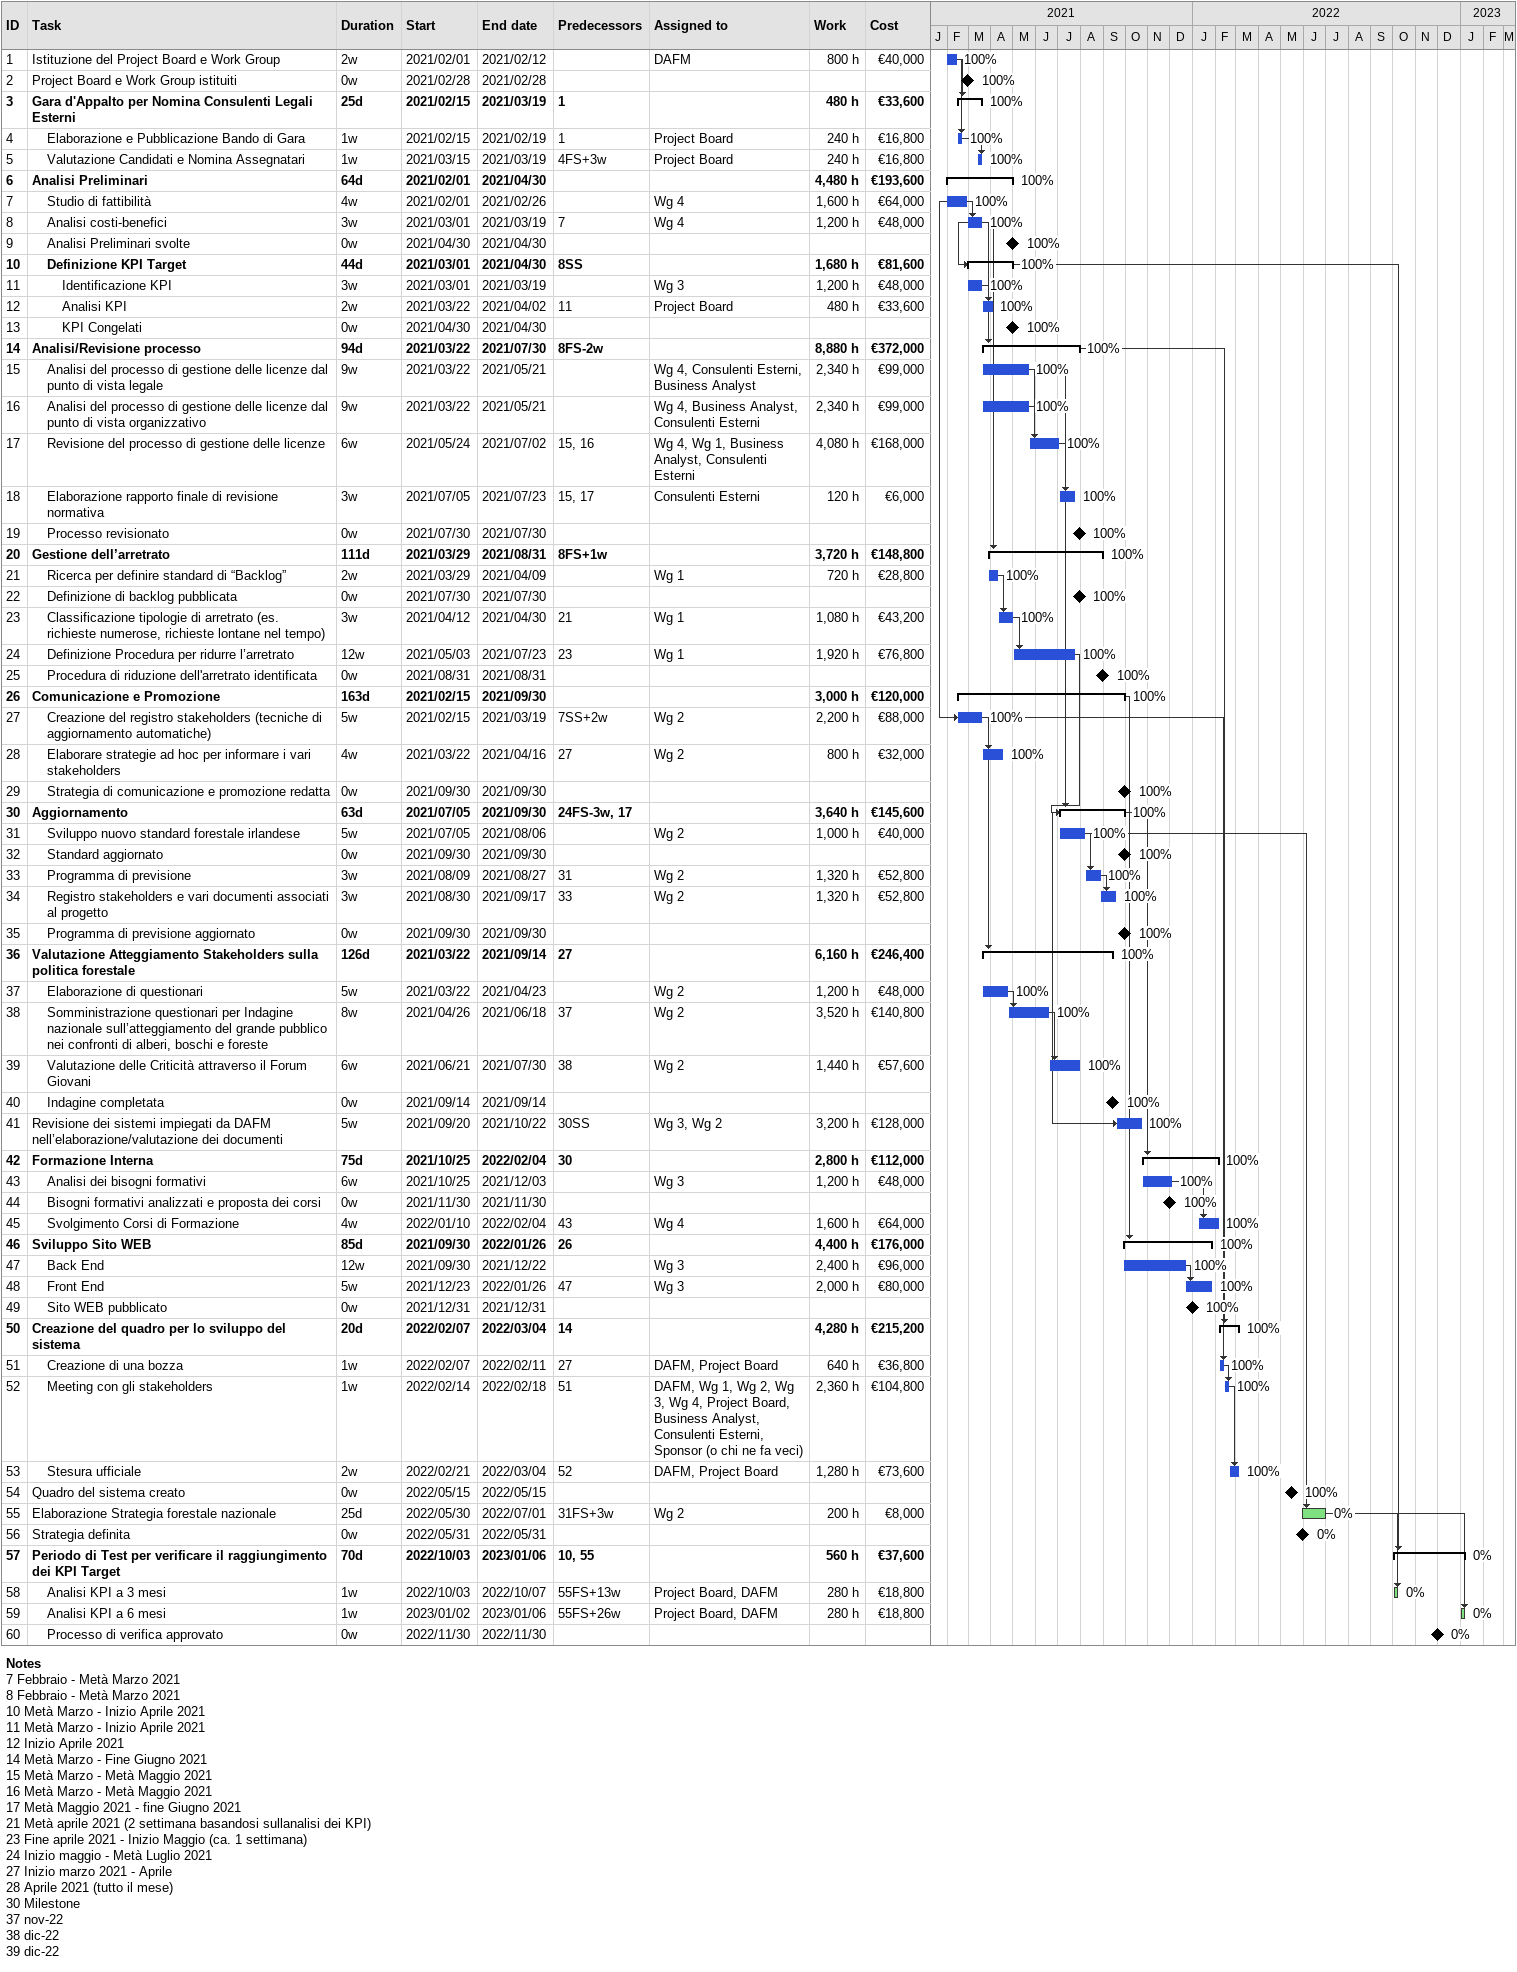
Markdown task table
| ID | Level | Task | Duration | Start | Finish | Predecessors | Resources | % complete | Work (h) | Cost (€) |
|---|---|---|---|---|---|---|---|---|---|---|
| 1 | 1 | Istituzione del Project Board e Work Group | 2w | 2021-02-01 | 2021-02-12 |  | DAFM | 100 | 800 | 40000 |
| 2 | 1 | Project Board e Work Group istituiti | 0w | 2021-02-28 | 2021-02-28 |  |  | 100 |  |  |
| 3 | 1 | **Gara d'Appalto per Nomina Consulenti Legali Esterni** | 25d | 2021-02-15 | 2021-03-19 | 1 |  | 100 | 480 | 33600 |
| 4 | 2 | Elaborazione e Pubblicazione Bando di Gara | 1w | 2021-02-15 | 2021-02-19 | 1 | Project Board | 100 | 240 | 16800 |
| 5 | 2 | Valutazione Candidati e Nomina Assegnatari | 1w | 2021-03-15 | 2021-03-19 | 4FS+3w | Project Board | 100 | 240 | 16800 |
| 6 | 1 | **Analisi Preliminari** | 64d | 2021-02-01 | 2021-04-30 |  |  | 100 | 4480 | 193600 |
| 7 | 2 | Studio di fattibilità | 4w | 2021-02-01 | 2021-02-26 |  | Wg 4 | 100 | 1600 | 64000 |
| 8 | 2 | Analisi costi-benefici | 3w | 2021-03-01 | 2021-03-19 | 7 | Wg 4 | 100 | 1200 | 48000 |
| 9 | 2 | Analisi Preliminari svolte | 0w | 2021-04-30 | 2021-04-30 |  |  | 100 |  |  |
| 10 | 2 | **Definizione KPI Target** | 44d | 2021-03-01 | 2021-04-30 | 8SS |  | 100 | 1680 | 81600 |
| 11 | 3 | Identificazione KPI | 3w | 2021-03-01 | 2021-03-19 |  | Wg 3 | 100 | 1200 | 48000 |
| 12 | 3 | Analisi KPI | 2w | 2021-03-22 | 2021-04-02 | 11 | Project Board | 100 | 480 | 33600 |
| 13 | 3 | KPI Congelati | 0w | 2021-04-30 | 2021-04-30 |  |  | 100 |  |  |
| 14 | 1 | **Analisi/Revisione processo** | 94d | 2021-03-22 | 2021-07-30 | 8FS-2w |  | 100 | 8880 | 372000 |
| 15 | 2 | Analisi del processo di gestione delle licenze dal punto di vista legale | 9w | 2021-03-22 | 2021-05-21 |  | Wg 4, Consulenti Esterni, Business Analyst | 100 | 2340 | 99000 |
| 16 | 2 | Analisi del processo di gestione delle licenze dal punto di vista organizzativo | 9w | 2021-03-22 | 2021-05-21 |  | Wg 4, Business Analyst, Consulenti Esterni | 100 | 2340 | 99000 |
| 17 | 2 | Revisione del processo di gestione delle licenze | 6w | 2021-05-24 | 2021-07-02 | 15, 16 | Wg 4, Wg 1, Business Analyst, Consulenti Esterni | 100 | 4080 | 168000 |
| 18 | 2 | Elaborazione rapporto finale di revisione normativa | 3w | 2021-07-05 | 2021-07-23 | 15, 17 | Consulenti Esterni | 100 | 120 | 6000 |
| 19 | 2 | Processo revisionato | 0w | 2021-07-30 | 2021-07-30 |  |  | 100 |  |  |
| 20 | 1 | **Gestione dell’arretrato** | 111d | 2021-03-29 | 2021-08-31 | 8FS+1w |  | 100 | 3720 | 148800 |
| 21 | 2 | Ricerca per definire standard di “Backlog” | 2w | 2021-03-29 | 2021-04-09 |  | Wg 1 | 100 | 720 | 28800 |
| 22 | 2 | Definizione di backlog pubblicata | 0w | 2021-07-30 | 2021-07-30 |  |  | 100 |  |  |
| 23 | 2 | Classificazione tipologie di arretrato (es. richieste numerose, richieste lontane nel tempo) | 3w | 2021-04-12 | 2021-04-30 | 21 | Wg 1 | 100 | 1080 | 43200 |
| 24 | 2 | Definizione Procedura per ridurre l’arretrato | 12w | 2021-05-03 | 2021-07-23 | 23 | Wg 1 | 100 | 1920 | 76800 |
| 25 | 2 | Procedura di riduzione dell'arretrato identificata | 0w | 2021-08-31 | 2021-08-31 |  |  | 100 |  |  |
| 26 | 1 | **Comunicazione e Promozione** | 163d | 2021-02-15 | 2021-09-30 |  |  | 100 | 3000 | 120000 |
| 27 | 2 | Creazione del registro stakeholders (tecniche di aggiornamento automatiche) | 5w | 2021-02-15 | 2021-03-19 | 7SS+2w | Wg 2 | 100 | 2200 | 88000 |
| 28 | 2 | Elaborare strategie ad hoc per informare i vari stakeholders | 4w | 2021-03-22 | 2021-04-16 | 27 | Wg 2 | 100 | 800 | 32000 |
| 29 | 2 | Strategia di comunicazione e promozione redatta | 0w | 2021-09-30 | 2021-09-30 |  |  | 100 |  |  |
| 30 | 1 | **Aggiornamento** | 63d | 2021-07-05 | 2021-09-30 | 24FS-3w, 17 |  | 100 | 3640 | 145600 |
| 31 | 2 | Sviluppo nuovo standard forestale irlandese | 5w | 2021-07-05 | 2021-08-06 |  | Wg 2 | 100 | 1000 | 40000 |
| 32 | 2 | Standard aggiornato | 0w | 2021-09-30 | 2021-09-30 |  |  | 100 |  |  |
| 33 | 2 | Programma di previsione | 3w | 2021-08-09 | 2021-08-27 | 31 | Wg 2 | 100 | 1320 | 52800 |
| 34 | 2 | Registro stakeholders e vari documenti associati al progetto | 3w | 2021-08-30 | 2021-09-17 | 33 | Wg 2 | 100 | 1320 | 52800 |
| 35 | 2 | Programma di previsione aggiornato | 0w | 2021-09-30 | 2021-09-30 |  |  | 100 |  |  |
| 36 | 1 | **Valutazione Atteggiamento Stakeholders sulla politica forestale** | 126d | 2021-03-22 | 2021-09-14 | 27 |  | 100 | 6160 | 246400 |
| 37 | 2 | Elaborazione di questionari | 5w | 2021-03-22 | 2021-04-23 |  | Wg 2 | 100 | 1200 | 48000 |
| 38 | 2 | Somministrazione questionari per Indagine nazionale sull’atteggiamento del grande pubblico nei confronti di alberi, boschi e foreste | 8w | 2021-04-26 | 2021-06-18 | 37 | Wg 2 | 100 | 3520 | 140800 |
| 39 | 2 | Valutazione delle Criticità attraverso il Forum Giovani | 6w | 2021-06-21 | 2021-07-30 | 38 | Wg 2 | 100 | 1440 | 57600 |
| 40 | 2 | Indagine completata | 0w | 2021-09-14 | 2021-09-14 |  |  | 100 |  |  |
| 41 | 1 | Revisione dei sistemi impiegati da DAFM nell’elaborazione/valutazione dei documenti | 5w | 2021-09-20 | 2021-10-22 | 30SS | Wg 3, Wg 2 | 100 | 3200 | 128000 |
| 42 | 1 | **Formazione Interna** | 75d | 2021-10-25 | 2022-02-04 | 30 |  | 100 | 2800 | 112000 |
| 43 | 2 | Analisi dei bisogni formativi | 6w | 2021-10-25 | 2021-12-03 |  | Wg 3 | 100 | 1200 | 48000 |
| 44 | 2 | Bisogni formativi analizzati e proposta dei corsi | 0w | 2021-11-30 | 2021-11-30 |  |  | 100 |  |  |
| 45 | 2 | Svolgimento Corsi di Formazione | 4w | 2022-01-10 | 2022-02-04 | 43 | Wg 4 | 100 | 1600 | 64000 |
| 46 | 1 | **Sviluppo Sito WEB** | 85d | 2021-09-30 | 2022-01-26 | 26 |  | 100 | 4400 | 176000 |
| 47 | 2 | Back End | 12w | 2021-09-30 | 2021-12-22 |  | Wg 3 | 100 | 2400 | 96000 |
| 48 | 2 | Front End | 5w | 2021-12-23 | 2022-01-26 | 47 | Wg 3 | 100 | 2000 | 80000 |
| 49 | 2 | Sito WEB pubblicato | 0w | 2021-12-31 | 2021-12-31 |  |  | 100 |  |  |
| 50 | 1 | **Creazione del quadro per lo sviluppo del sistema** | 20d | 2022-02-07 | 2022-03-04 | 14 |  | 100 | 4280 | 215200 |
| 51 | 2 | Creazione di una bozza | 1w | 2022-02-07 | 2022-02-11 | 27 | DAFM, Project Board | 100 | 640 | 36800 |
| 52 | 2 | Meeting con gli stakeholders | 1w | 2022-02-14 | 2022-02-18 | 51 | DAFM, Wg 1, Wg 2, Wg 3, Wg 4, Project Board, Business Analyst, Consulenti Esterni, Sponsor (o chi ne fa veci) | 100 | 2360 | 104800 |
| 53 | 2 | Stesura ufficiale | 2w | 2022-02-21 | 2022-03-04 | 52 | DAFM, Project Board | 100 | 1280 | 73600 |
| 54 | 1 | Quadro del sistema creato | 0w | 2022-05-15 | 2022-05-15 |  |  | 100 |  |  |
| 55 | 1 | Elaborazione Strategia forestale nazionale | 25d | 2022-05-30 | 2022-07-01 | 31FS+3w | Wg 2 | 0 | 200 | 8000 |
| 56 | 1 | Strategia definita | 0w | 2022-05-31 | 2022-05-31 |  |  | 0 |  |  |
| 57 | 1 | **Periodo di Test per verificare il raggiungimento dei KPI Target** | 70d | 2022-10-03 | 2023-01-06 | 10, 55 |  | 0 | 560 | 37600 |
| 58 | 2 | Analisi KPI a 3 mesi | 1w | 2022-10-03 | 2022-10-07 | 55FS+13w | Project Board, DAFM | 0 | 280 | 18800 |
| 59 | 2 | Analisi KPI a 6 mesi | 1w | 2023-01-02 | 2023-01-06 | 55FS+26w | Project Board, DAFM | 0 | 280 | 18800 |
| 60 | 2 | Processo di verifica approvato | 0w | 2022-11-30 | 2022-11-30 |  |  | 0 |  |  |

Notes
- 7: Febbraio - Metà Marzo 2021
- 8: Febbraio - Metà Marzo 2021
- 10: Metà Marzo - Inizio Aprile 2021
- 11: Metà Marzo - Inizio Aprile 2021
- 12: Inizio Aprile 2021
- 14: Metà Marzo - Fine Giugno 2021
- 15: Metà Marzo - Metà Maggio 2021
- 16: Metà Marzo - Metà Maggio 2021
- 17: Metà Maggio 2021 - fine Giugno 2021
- 21: Metà aprile 2021 (2 settimana basandosi sullanalisi dei KPI)
- 23: Fine aprile 2021 - Inizio Maggio (ca. 1 settimana)
- 24: Inizio maggio - Metà Luglio 2021
- 27: Inizio marzo 2021 - Aprile
- 28: Aprile 2021 (tutto il mese)
- 30: Milestone
- 37: nov-22
- 38: dic-22
- 39: dic-22
